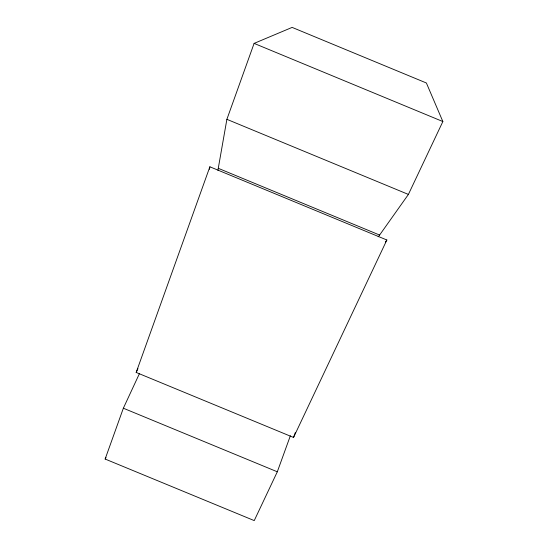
<?xml version="1.0" encoding="UTF-8"?>
<svg xmlns="http://www.w3.org/2000/svg" width="548" height="548" viewBox="0 0 548 548"><rect width="100%" height="100%" fill="white"/><g stroke="black" fill="none" stroke-linecap="round" stroke-linejoin="round"><path stroke-width="0.82" d="M209.487 169.311L209.877 166.791L386.867 239.997L293.543 437.448L136.178 372.448L209.877 166.791M218.063 170.551A23.16 2.589 -68.3 0 1 218.268 168.311L226.886 119.327L254.101 43.395L292.132 27.4L426.385 82.988L442.859 121.54L408.404 194.43L379.613 235.044A23.153 2.671 -66.8 0 1 378.161 236.77M290.378 435.729L277.309 471.794L254.238 520.6L105.141 459.046L123.355 408.219L139.528 373.414M293.543 437.448L295.262 432.667M136.178 372.448L137.973 368.605M105.141 459.046L106.017 457.58M385.347 242.052L386.867 239.997M218.268 168.311L379.613 235.044M123.355 408.219L277.309 471.794M254.101 43.395L442.859 121.54M226.886 119.327L408.404 194.43"/></g></svg>
